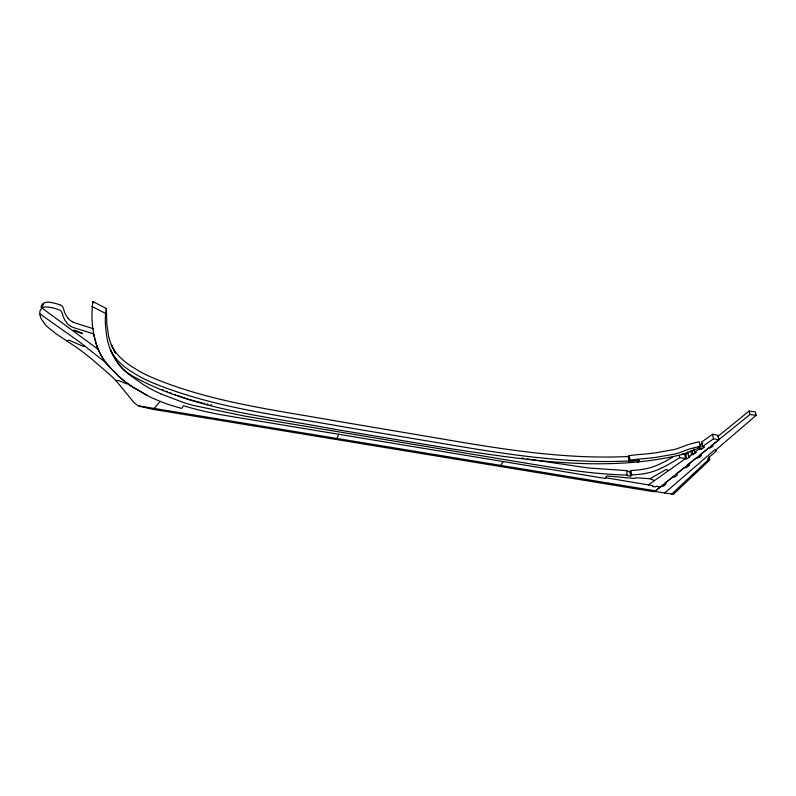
<?xml version="1.0" encoding="UTF-8"?>
<svg xmlns="http://www.w3.org/2000/svg" width="796" height="796" viewBox="0 0 796 796"><rect width="100%" height="100%" fill="white"/><g stroke="black" fill="none" stroke-linecap="round" stroke-linejoin="round"><path stroke-width="1.19" d="M708.022 459.013L708.619 459.72M708.022 459.003L708.321 458.138M107.51 340.499C105.589 330.022 104.316 318.997 106.385 308.51L92.913 301.575C90.863 316.201 92.018 331.773 96.823 345.892M336.917 438.556L338.728 434.278M500.714 465.441L503.251 461.551M526.882 458.934L588.353 467.968L626.82 470.625L626.402 471.132L629.954 471.73L630.959 470.506A63.541 35.512 -8.5 0 0 645.904 468.794A38.437 21.114 -8.3 0 0 659.287 464.287A86.207 48.964 -7.9 0 0 668.302 459.61A180.075 108.903 -6.5 0 0 673.625 456.456M626.82 470.625L627.099 475.56L630.661 476.157L631.676 474.933A63.75 35.422 -8.4 0 0 646.66 473.222A38.556 21.054 -8.2 0 0 660.093 468.725A86.485 48.845 -7.8 0 0 669.138 464.068A180.682 108.664 -6.4 0 0 679.655 457.65L686.729 458.884L690.003 456.715L688.61 456.476L687.704 451.999M154.215 408.457L160.115 401.363A110.186 69.371 8.2 0 0 181.806 408.368L183.508 405.691A194.702 130.823 7.6 0 0 206.323 411.761A284.182 203.577 8 0 0 229.537 416.179L605.149 478.446L606.95 475.968L634.919 478.486L635.457 477.749L650.024 478.744L654.431 480.585L685.456 458.665L684.56 454.188L682.242 453.79M708.629 457.7L716.46 450.904L715.126 449.491L664.68 493.022L654.879 491.411L661.108 486.376A5.144 2.677 -8.3 0 0 661.794 486.416L663.018 486.227A3.98 2.07 -8.2 0 0 664.192 485.58L666.073 484.067L664.461 483.66L672.461 477.202A3.502 1.841 -8.7 0 0 674.172 477.083L674.819 476.864A3.92 2.06 -8.7 0 0 675.496 476.496A7.602 4 -8.7 0 0 676.5 475.759L677.416 474.874L675.854 474.446L684.132 467.759A3.373 1.781 -9.2 0 0 686.162 467.531L686.321 467.451A3.761 1.99 -9.2 0 0 687.237 466.993L687.893 466.565A14.547 7.741 -9.1 0 0 688.659 465.978L689.644 465.133L687.943 464.675L695.774 458.347M708.181 459.929L671.615 494.157L673.237 494.425L709.803 459.959L709.077 456.586M671.744 494.037L664.73 492.993M715.674 450.068L756.2 415.313L755.314 411.86L749.106 411.064L717.703 436.586M631.745 460.834L639.208 460.327L637.805 462.108L639.208 460.327L628.93 460.974L628.203 456.506L629.208 455.65L637.138 454.665A199.945 124.116 -11.2 0 0 654.969 452.924L674.222 449.521A44.496 24.875 -9.4 0 0 677.913 448.427L688.749 444.397L697.535 442.118A14.567 7.811 -9.9 0 1 699.326 441.88L700.281 446.387L697.127 448.675A154.573 92.654 -9.3 0 1 681.326 454.705C605.915 472.764 527.35 460.197 451.899 448.884L332.738 428.935C265.506 416.029 193.965 409.97 132.932 376.269A83.262 52.198 9.2 0 1 130.106 374.478L129.42 374.011A56.874 35.024 9.6 0 1 126.743 372.11L125.479 371.125A47.79 29.253 9.7 0 1 122.554 368.548A45.372 27.731 9.8 0 1 120.017 365.822L119.897 365.682A67.71 41.909 9.2 0 1 119.052 364.628L116.455 361.056A75.162 46.735 9 0 1 115.748 359.961L112.117 353.295M628.93 460.974L629.935 460.128L637.885 459.133A200.662 123.907 -11.1 0 0 655.775 457.401L675.098 454.009A44.646 24.805 -9.3 0 0 678.799 452.914L689.664 448.894L698.48 446.626A14.617 7.781 -9.8 0 1 700.281 446.387M707.505 448.854L700.022 454.904L701.584 455.322L700.172 456.556A11.452 6.129 -9.6 0 1 699.694 456.914M756.2 415.313L749.971 414.517L711.783 445.392L713.166 445.78L712.291 446.596A9.025 4.856 -10.2 0 1 711.733 447.034A5.333 2.856 -10.2 0 1 710.559 447.73L710.092 447.909A3.154 1.692 -10.3 0 1 708.46 448.068M693.913 448.914L694.61 452.277L699.415 448.894L701.306 449.223L704.639 447.024L702.49 446.636L701.525 442.138L712.51 434.278L717.942 435.263L718.957 439.78L654.292 491.829L152.633 409.283L139.758 406.338A8.537 4.935 9.3 0 1 138.603 405.88L138.474 405.811A8.149 4.706 9.2 0 1 137.479 405.264L134.663 403.204A11.542 6.686 9.3 0 1 134.146 402.726L116.117 380.796A158.792 84.456 13.1 0 0 108.206 373.234L93.241 360.359A235.258 119.917 14.2 0 0 76.685 347.484L55.949 333.723L47.073 326.569A36.288 22.228 13.6 0 1 44.914 324.171L41.273 318.868A17.293 10.487 14.1 0 1 40.904 318.101L40.735 317.654A30.726 18.766 13.8 0 1 40.069 315.296L39.82 313.375A22.537 13.721 14.1 0 1 39.84 311.992L40.039 310.947A10.497 6.368 14.5 0 1 40.924 309.385L42.188 308.211A7.98 4.846 14.6 0 1 48.019 307.027L51.75 307.684A36.387 21.731 14 0 1 54.745 308.42A30.915 18.517 14.1 0 1 57.72 309.336L59.74 310.102A3.085 1.881 14.3 0 1 61.083 311.117A6.726 4.099 14.4 0 1 61.242 311.345A11.253 6.836 14.5 0 1 61.959 312.629L63.192 316.37A33.532 20.766 13 0 0 63.76 317.843L63.988 318.35A40.098 24.915 12.9 0 0 65.332 320.848L66.934 323.096A12.945 7.91 13.4 0 0 71.312 326.609M648.501 484.923L654.431 480.585M702.49 446.636L713.514 438.805L718.957 439.78M688.61 456.476L696.261 452.576L694.61 452.277M684.56 454.188L685.824 454.416L688.271 452.785M702.848 443.074L700.351 444.725L701.306 449.223M73.909 330.022L82.565 333.295M82.456 333.753L73.809 330.509M160.115 401.363L150.116 397.035L133.459 387.463A98.823 61.829 8.6 0 1 127.39 383.393L126.584 383.861L118.106 380.349L116.276 380.966M650.024 478.744L665.944 469.54L668.73 470.386M85.003 346.061L83.58 346.549L69.292 340.27L66.536 340.768M630.92 460.874C573.289 463.909 515.848 455.78 459.153 446.307L344.777 427.074C280.67 415.422 214.612 408.099 153.767 383.244A134.554 87.789 8.8 0 1 152.136 382.568A112.276 72.088 8.9 0 1 147.29 380.418A100.077 63.7 9 0 1 144.136 378.906A86.883 54.785 9.1 0 1 141.051 377.314A79.172 49.66 9.2 0 1 138.803 376.07L138.056 375.642A128.295 83.262 8.6 0 1 135.867 374.349L133.688 373.025A118.375 76.326 8.8 0 1 131.539 371.682L130.126 370.767A76.336 47.83 9.4 0 1 127.39 368.886A69.103 43.093 9.5 0 1 126.057 367.921A73.093 45.7 9.5 0 1 124.136 366.429A68.685 42.825 9.6 0 1 120.534 363.314A65.869 40.994 9.6 0 1 117.818 360.608A62.944 39.103 9.7 0 1 115.858 358.359M629.367 456.446C574.045 459.282 518.902 451.74 464.456 442.725L336.628 421.094C275.426 410.099 212.552 402.428 154.573 378.568A134.056 87.918 8.9 0 1 152.941 377.881A111.878 72.207 9 0 1 148.116 375.742A99.719 63.809 9.1 0 1 144.981 374.22A86.575 54.884 9.2 0 1 141.907 372.627A78.894 49.74 9.3 0 1 139.668 371.374L138.932 370.946A127.828 83.391 8.6 0 1 136.743 369.652L134.574 368.329A117.947 76.446 8.9 0 1 132.434 366.986L131.032 366.07A76.068 47.919 9.5 0 1 128.295 364.18A68.854 43.163 9.6 0 1 126.972 363.205A72.834 45.78 9.6 0 1 125.062 361.712A68.446 42.894 9.6 0 1 121.48 358.598A65.64 41.074 9.7 0 1 118.773 355.882A62.715 39.173 9.8 0 1 116.813 353.633L116.355 353.066A61.183 38.178 9.8 0 1 115.062 351.325A57.402 35.74 9.9 0 1 114.266 350.15A61.809 38.576 9.8 0 1 113.181 348.379A57.551 35.84 9.9 0 1 112.515 347.175A61.72 38.516 9.8 0 1 111.37 344.758L112.027 346.29M629.566 456.436L628.203 456.506M627.517 475.053C591.239 474.326 555.389 467.929 519.659 462.128L245.387 416.228L193.707 405.502A136.007 87.918 7.6 0 1 190.304 404.567A128.056 82.296 7.6 0 1 182.752 402.229L162.404 394.517A134.932 87.192 7.9 0 1 160.822 393.831M106.366 308.51L106.823 323.833L108.525 335.743A108.903 69.292 8.1 0 0 111.669 345.593L114.007 350.409M105.311 313.316L91.809 306.39M655.516 490.843L138.554 405.851M521.559 458.038L523.838 458.426M605.676 477.709L653.028 485.679L652.412 486.446L655.257 486.953L656.242 486.227L660.391 486.923M210.651 404.726L211.517 404.915M207.209 403.98L208.064 404.169M203.766 403.204L204.632 403.403M202.055 402.806L200.333 402.398M199.478 402.189L196.911 401.552M196.055 401.333L194.353 400.876M93.689 328.828L74.724 322.818A19.751 12.199 13.6 0 1 72.516 321.783M180.971 396.746L183.448 397.592A127.599 82.436 7.7 0 0 190.97 399.94A135.519 88.058 7.7 0 0 193.508 400.647M180.145 396.458L178.513 395.881M176.871 395.284L177.687 395.582M174.433 394.378L175.249 394.677M170.384 392.816L171.19 393.134M166.364 391.204L167.16 391.532M60.954 305.286L58.944 304.52A30.795 18.547 14.2 0 0 55.979 303.604A36.258 21.761 14.1 0 0 53.004 302.868L49.292 302.211A7.95 4.856 14.7 0 0 43.482 303.395M147.051 395.363L133.718 387.622M39.86 313.823L79.341 341.802L106.326 363.095A86.575 53.999 9.2 0 0 107.729 364.777L110.753 368.11M104.604 360.956A102.684 64.506 8.7 0 1 98.784 350.509L98.207 349.364L42.158 308.231L43.442 303.415L42.218 304.57A10.457 6.378 14.6 0 0 41.322 306.132L41.133 307.176A22.457 13.751 14.2 0 0 41.093 307.724M111.739 369.165L117.539 375.085A98.833 61.809 8.6 0 0 133.629 387.672M116.425 373.991L117.509 375.045A98.993 61.909 8.6 0 0 127.35 383.413M115.898 373.463L114.316 371.861M113.281 370.787L113.798 371.334M111.231 368.628L111.768 369.205M110.724 368.08L111.261 368.657M109.739 367.026L107.758 364.817M115.858 358.359L115.4 357.792A61.401 38.108 9.7 0 1 114.097 356.061A57.611 35.681 9.8 0 1 113.291 354.887A62.028 38.507 9.7 0 1 112.196 353.116A57.75 35.78 9.8 0 1 111.539 351.912A61.939 38.447 9.7 0 1 110.375 349.494L113.032 355.145A110.913 70.157 7.9 0 0 114.972 358.697A84.605 52.854 8.8 0 0 118.475 363.901A74.376 46.218 9 0 0 122.773 368.886A73.769 45.83 9.1 0 0 128.484 374.07L142.285 383.911A133.081 85.769 7.7 0 0 144.365 385.234A111.659 70.944 8 0 0 145.768 386.1A100.754 63.551 8.2 0 0 160.822 393.831M68.108 318.31L66.526 316.052A39.949 24.955 13 0 1 65.182 313.544L64.954 313.047A33.402 20.795 13.2 0 1 64.386 311.564L63.182 307.823A11.214 6.846 14.6 0 0 62.466 306.53A6.706 4.099 14.5 0 0 62.297 306.311A3.075 1.89 14.4 0 0 60.974 305.266M104.674 360.946L105.639 362.21M115.4 353.036L114.992 352.29M114.594 351.553L113.46 349.305M112.554 347.424L112.196 346.668M111.559 352.14L110.724 350.33A109.281 69.172 8 0 1 107.54 340.509M98.207 349.364L97.699 348.141A135.031 86.058 7.6 0 1 96.754 345.693L93.61 333.882L73.58 327.594A19.82 12.179 13.5 0 1 71.351 326.569M749.106 411.064L749.971 414.517M712.51 434.278L713.514 438.805M698.948 446.646L699.415 448.894M692.082 450.247L693.008 454.725M690.779 451.093L691.465 454.456M685.824 454.416L686.729 458.884M679.217 455.421L679.655 457.65M629.208 455.65L629.935 460.128M630.959 470.506L631.676 474.933M629.954 471.73L630.661 476.157M92.913 301.575L92.943 303.057M115.261 352.787A110.525 70.277 8 0 1 114.942 352.2M114.624 351.603A110.525 70.277 8 0 1 114.306 351.006M163.17 389.871A134.444 87.331 8 0 1 162.384 389.523M107.47 364.866A105.062 66.068 8.6 0 1 97.032 345.892M699.664 456.904A4.915 2.617 -9.7 0 1 695.774 458.406M72.466 321.823A12.895 7.93 13.6 0 1 68.088 318.31"/></g></svg>
